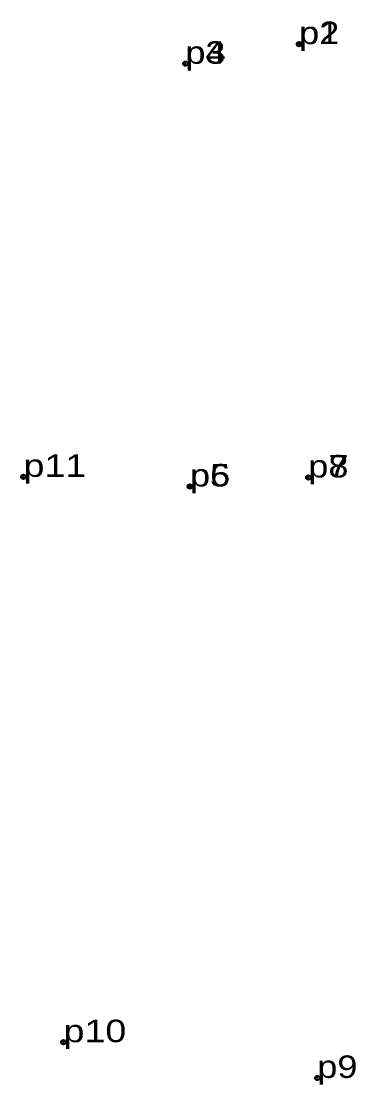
# Model space of a CAD drawing. Header units: metres. Extents: x 536803 to 537807, y 1836971 to 1839154.
# Drawn here: x 537235.4 to 537262.1, y 1836971.2 to 1837056.3 of the extents above; entities that cross this region are included whole.
import ezdxf

# ---------------------------------------------------------------- set-up
doc = ezdxf.new("R2010")
doc.units = ezdxf.units.M
doc.header["$LTSCALE"] = 0.72
doc.header["$PDMODE"] = 32
doc.header["$PDSIZE"] = 0.36
doc.layers.add('12', color=7, linetype='Continuous')
doc.layers.add('7', color=7, linetype='Continuous')

msp = doc.modelspace()

# ---------------------------------------------------------------- linework, layer by layer
at = {"layer": '7'}
for p in [(537257.61, 1837054.44), (537257.62, 1837054.44), (537248.51, 1837052.87), (537235.57, 1837019.82), (537258.35, 1837019.77), (537248.88, 1837019.05), (537248.89, 1837019.05), (537238.77, 1836974.59), (537259.07, 1836971.73)]:
    msp.add_point(p, dxfattribs=at)

# ---------------------------------------------------------------- texts
at = {"layer": '12'}
for s, width, p in [('p1', 1.2, (537257.61, 1837054.44)), ('p2', 1.2, (537257.62, 1837054.44)), ('p3', 1.2, (537248.51, 1837052.87)), ('p4', 1.2, (537248.52, 1837052.87)), ('p11', 1.25, (537235.57, 1837019.82)), ('p8', 1.2, (537258.35, 1837019.77)), ('p7', 1.2, (537258.35, 1837019.77)), ('p5', 1.2, (537248.88, 1837019.05)), ('p6', 1.2, (537248.89, 1837019.05)), ('p10', 1.25, (537238.77, 1836974.59)), ('p9', 1.2, (537259.07, 1836971.73))]:
    msp.add_text(s, height=1.8, dxfattribs=dict(at, width=width)).set_placement(p)

doc.saveas('drawing.dxf')
